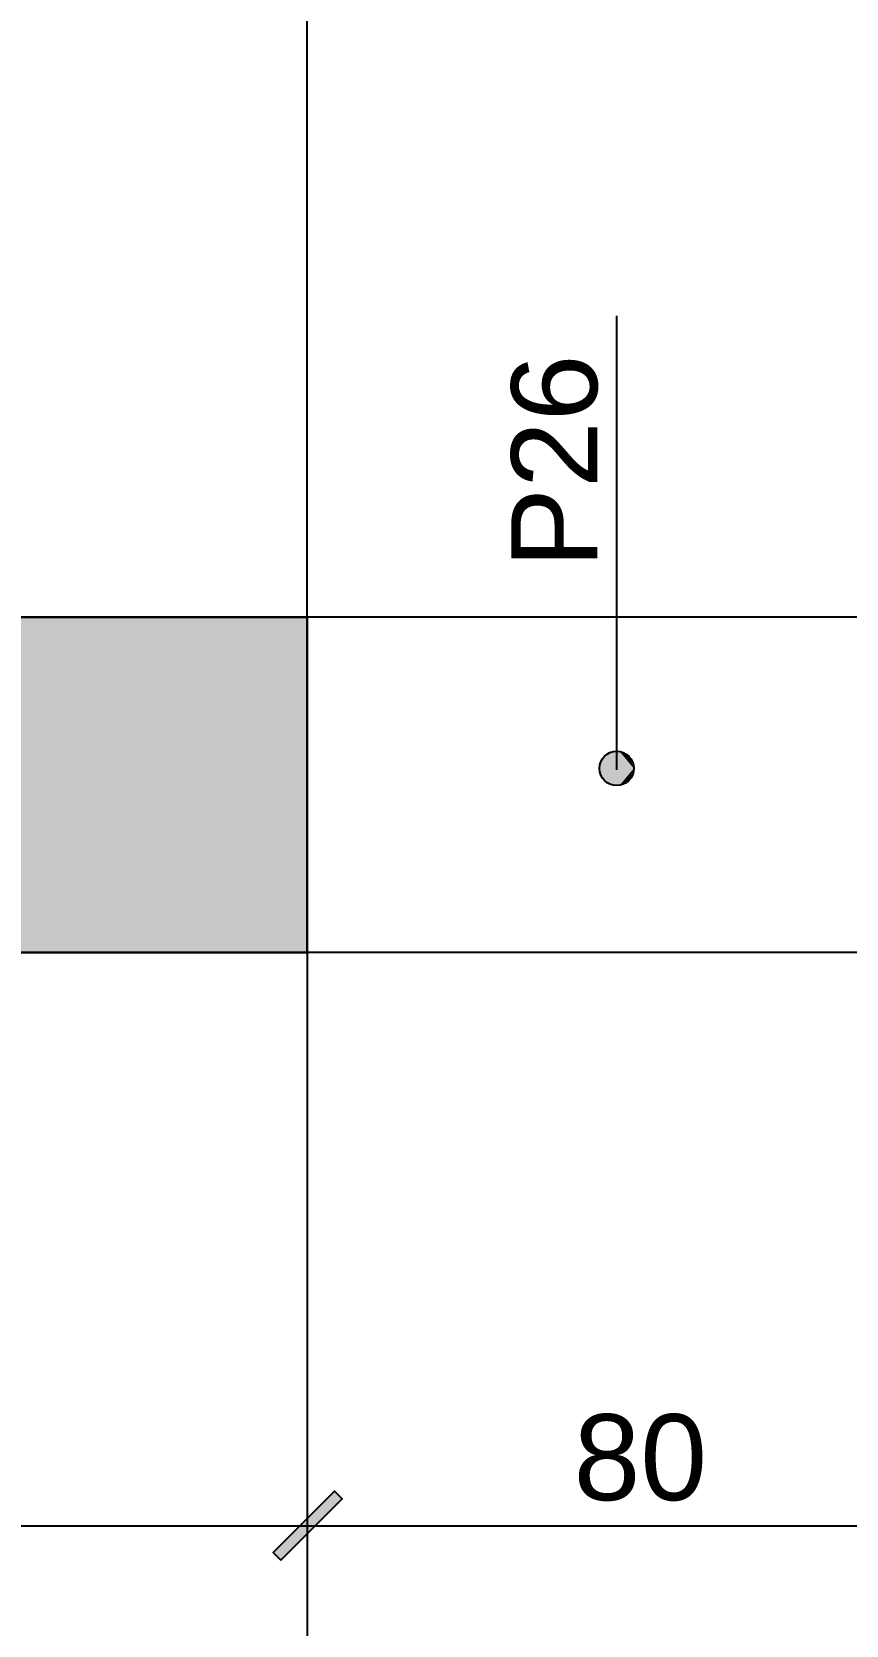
# Model space of a CAD drawing. Extents: x -1789 to 4156, y -3064 to 1391.
# Drawn here: x 1744.9 to 1839.7, y -366 to -180.6 of the extents above; entities that cross this region are included whole.
import ezdxf

# ---------------------------------------------------------------- set-up
doc = ezdxf.new("R2010")
doc.units = 0
for name, color, linetype in [('1', 1, 'CONTINUOUS'), ('2', 2, 'CONTINUOUS'), ('3', 3, 'CONTINUOUS'), ('4', 4, 'CONTINUOUS'), ('8', 8, 'CONTINUOUS')]:
    doc.layers.add(name, color=color, linetype=linetype)
doc.styles.add('TQS_ARIAL', font='arial.ttf')

msp = doc.modelspace()

# ---------------------------------------------------------------- linework, layer by layer
at = {"layer": '1', "linetype": 'Continuous'}
for p, q in [((1812.95965, -266.48575), (1812.95965, -213.64435)), ((1691.93695, -354.4696), (1781.93695, -354.4696)), ((1771.93695, -354.4696), (1861.93695, -354.4696)), ((1776.93695, -358.9911), (1776.93695, -359.4696))]:
    msp.add_line(p, q, dxfattribs=at)
msp.add_lwpolyline([(1773.8428, -358.44765), (1780.9881, -351.30235), (1780.1042, -350.41845), (1772.95895, -357.56375), (1773.8428, -358.44765)], dxfattribs=at)
msp.add_lwpolyline([(1773.8428, -358.44765), (1780.9881, -351.30235), (1780.1042, -350.41845), (1772.95895, -357.56375), (1773.8428, -358.44765)], dxfattribs=at)
msp.add_circle((1812.94245, -266.3156), 2, dxfattribs=at)
for points in [[(1814.94245, -266.3156), (1811.94245, -264.58355), (1811.0631, -265.63155)], [(1814.94245, -266.3156), (1813.28975, -264.346), (1811.94245, -264.58355)], [(1814.94245, -266.3156), (1814.47455, -265.03), (1813.28975, -264.346)], [(1814.94245, -266.3156), (1811.0631, -265.63155), (1811.0631, -266.99965)], [(1814.94245, -266.3156), (1811.0631, -266.99965), (1811.94245, -268.04765)], [(1814.94245, -266.3156), (1811.94245, -268.04765), (1813.28975, -268.2852)], [(1814.94245, -266.3156), (1813.28975, -268.2852), (1814.47455, -267.60115)], [(1814.94245, -266.3156), (1814.47455, -267.60115), (1814.94245, -266.3156)], [(1773.8428, -358.44765), (1780.1042, -350.41845), (1772.95895, -357.56375)], [(1773.8428, -358.44765), (1780.1042, -350.41845), (1772.95895, -357.56375)], [(1773.8428, -358.44765), (1780.9881, -351.30235), (1780.1042, -350.41845)], [(1773.8428, -358.44765), (1780.9881, -351.30235), (1780.1042, -350.41845)], [(1773.8428, -358.44765), (1772.95895, -357.56375), (1773.8428, -358.44765)], [(1773.8428, -358.44765), (1772.95895, -357.56375), (1773.8428, -358.44765)]]:
    msp.add_solid(points, dxfattribs=at)
at = {"layer": '2', "linetype": 'Continuous'}
for p, q in [((1776.93695, -353.9911), (1776.93695, -353.9911)), ((1776.93695, -354.4696), (1776.93695, -354.4696))]:
    msp.add_line(p, q, dxfattribs=at)
at = {"layer": '3', "linetype": 'Continuous'}
for p, q in [((1776.93695, -248.7196), (1776.93695, -110.2196)), ((1856.93695, -248.7196), (1776.93695, -248.7196)), ((1776.93695, -287.7196), (1776.93695, -421.2196)), ((1856.93695, -287.7196), (1776.93695, -287.7196))]:
    msp.add_line(p, q, dxfattribs=at)
at = {"layer": '4', "linetype": 'Continuous'}
for points in [[(1776.93695, -248.7196), (1701.93575, -248.7196), (1701.06095, -248.7196), (1696.93695, -248.7196)], [(1776.93695, -287.7196), (1776.93695, -274.5262), (1776.93695, -248.7196)], [(1696.93695, -287.7196), (1697.81175, -287.7196), (1701.93575, -287.7196), (1724.00035, -287.7196), (1776.93695, -287.7196)]]:
    msp.add_lwpolyline(points, dxfattribs=at)
at = {"layer": '8', "linetype": 'Continuous'}
msp.add_lwpolyline([(1776.93695, -287.7196), (1696.93695, -287.7196), (1696.93695, -248.7196), (1776.93695, -248.7196), (1776.93695, -287.7196)], dxfattribs=at)
for points in [[(1776.93695, -287.7196), (1696.93695, -287.7196), (1696.93695, -248.7196)], [(1776.93695, -287.7196), (1696.93695, -248.7196), (1776.93695, -248.7196)], [(1776.93695, -287.7196), (1776.93695, -248.7196), (1776.93695, -287.7196)]]:
    msp.add_solid(points, dxfattribs=at)

# ---------------------------------------------------------------- texts
at = {"layer": '2', "linetype": 'Continuous', "style": 'TQS_ARIAL'}
msp.add_text('P26', height=10, rotation=90, dxfattribs=at).set_placement((1810.6811, -242.9984))
msp.add_text('80', height=10, dxfattribs=at).set_placement((1807.93695, -351.4696))

doc.saveas('drawing.dxf')
